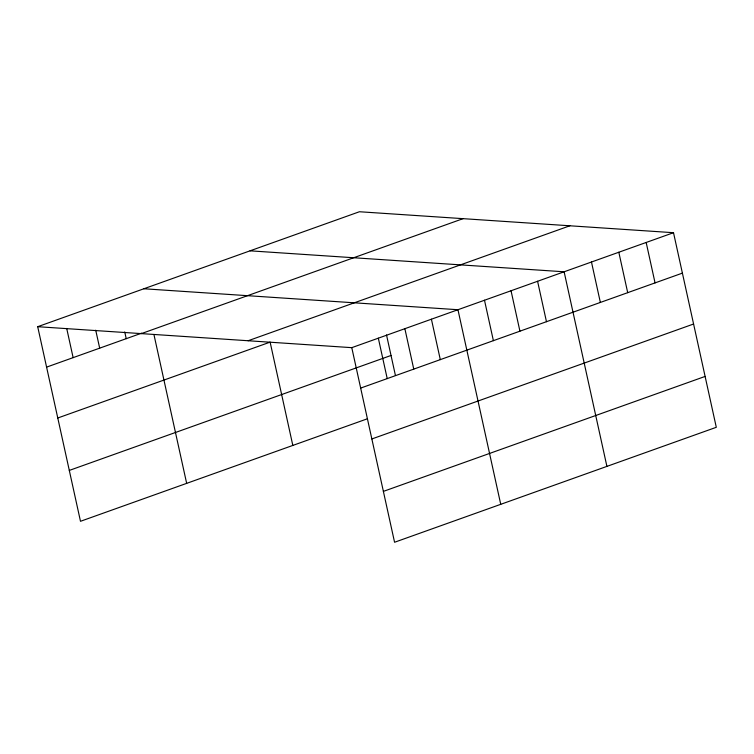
<?xml version="1.0" encoding="UTF-8"?>
<svg xmlns="http://www.w3.org/2000/svg" width="754" height="754" viewBox="0 0 754 754"><rect width="100%" height="100%" fill="white"/><g stroke="black" fill="none" stroke-linecap="round" stroke-linejoin="round"><path stroke-width="1.13" d="M37.7 326.699L359.432 211.742L673.51 232.703L716.3 427.301L394.568 542.258L351.779 347.66L37.7 326.699L80.49 521.297L367.217 418.847M46.588 367.123L141.705 333.145M141.347 333.617L463.079 218.66M248.132 340.742L569.864 225.785M57.775 417.999L270.121 342.127L292.825 445.425M351.779 347.66L673.51 232.703M69.302 470.421L391.034 355.464M360.676 388.084L682.398 273.127M371.854 438.96L693.586 324.013M383.381 491.382L705.113 376.425M250.045 250.828L564.124 271.789L606.913 466.387M143.873 288.763L457.951 309.724L500.741 504.322M646.169 242.468L655.056 282.901M618.817 252.241L627.705 292.675M591.475 262.015L600.363 302.448M537.583 281.27L546.471 321.704M511.042 290.752L519.93 331.185M484.492 300.233L493.389 340.667M431.411 319.206L440.298 359.63M404.87 328.687L413.757 369.121M386.519 334.955L395.407 375.379M378.329 338.169L387.217 378.602M153.976 334.719L186.662 483.361M124.74 331.939L126.22 338.678M95.72 330.186L99.679 348.159M66.71 328.442L73.129 357.641"/></g></svg>
